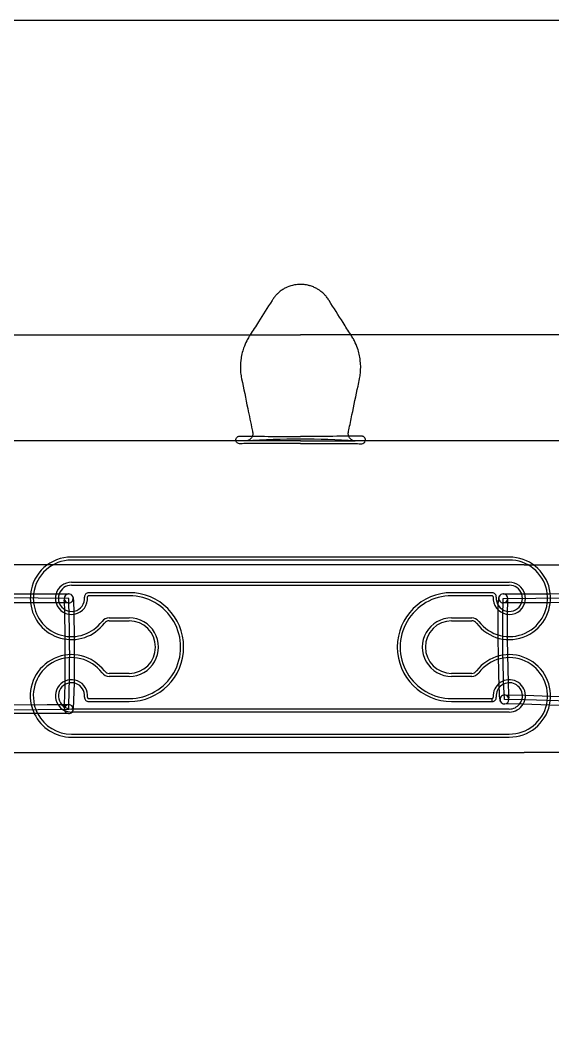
# Model space of a CAD drawing. Header units: millimetres. Extents: x 0 to 1863, y -681 to 0.
# Drawn here: x 1723.3 to 1794.3, y -133.9 to 0 of the extents above; entities that cross this region are included whole.
import ezdxf

# ---------------------------------------------------------------- set-up
doc = ezdxf.new("R2010")
doc.units = ezdxf.units.MM
doc.header["$MEASUREMENT"] = 0
doc.layers.add('Make2D$hidden$lines', color=7, linetype='Continuous', true_color=0xffffff)
doc.layers.add('Make2D$visible$lines', color=178, linetype='Continuous', true_color=0x000000)

msp = doc.modelspace()

# ---------------------------------------------------------------- linework, layer by layer
at = {"layer": 'Make2D$hidden$lines'}
for p, q in [((1672.22, -41.92), (1760.68, -41.92)), ((1849.15, -41.92), (1760.68, -41.92)), ((1730.87, -72.57), (1726.91, -72.57)), ((1790.5, -72.57), (1730.87, -72.57)), ((1790.5, -72.57), (1791.73, -72.57)), ((1729.17, -77.19), (1729.32, -77.46)), ((1729.2, -77.64), (1729.17, -77.21)), ((1788.12, -77.47), (1788.27, -77.19)), ((1788.27, -77.2), (1788.25, -77.64)), ((1793.98, -77.64), (1790.57, -77.64)), ((1790.58, -76.44), (1793.98, -76.44)), ((1729.27, -82.46), (1729.23, -78.53)), ((1730.43, -78.75), (1730.48, -82.52)), ((1787.03, -82.33), (1787.04, -77.98)), ((1788.23, -78.76), (1788.24, -82.52)), ((1729.26, -88.51), (1729.28, -84.6)), ((1730.48, -84.54), (1730.46, -88.31)), ((1787.16, -88.92), (1787.06, -84.72)), ((1788.26, -84.53), (1788.34, -88.29)), ((1788.44, -90.35), (1788.27, -90.08)), ((1788.4, -89.91), (1788.43, -90.34)), ((1790.66, -89.94), (1794.01, -90.05)), ((1729.17, -91.64), (1729.2, -91.2)), ((1729.32, -91.39), (1729.17, -91.65)), ((1730.35, -91.78), (1730.13, -91.78)), ((1793.87, -91.25), (1790.36, -91.13)), ((1729.74, -92.4), (1729.71, -92.4))]:
    msp.add_line(p, q, dxfattribs=at)
for points in [[(1668.12, -92.47), (1729.75, -91.8, 0.017992), (1729.75, -77.04), (1668.12, -76.38)], [(1853.25, -92.47), (1790.67, -90.54), (1787.86, -90.51, -0.019714), (1787.7, -77.04), (1853.25, -76.38)]]:
    msp.add_lwpolyline(points, format="xyb", dxfattribs=at)
for centre, radius, start, end in [((1730.13, -77.03), 5.5, 173.9008, 186.4273), ((1730.08, -77.03), 5.05, 173.3794, 187.027), ((1730.15, -77.03), 2.16, 164.3224, 196.5354), ((1730.14, -77.03), 1.76, 160.5812, 200.5385), ((1729.75, -77.04), 0.6, 93.6398, 266.8345), ((1787.7, -77.04), 0.6, 273.1659, 86.8556), ((1788.51, -77.03), 1.75, 339.401, 19.5076), ((1788.5, -77.03), 2.16, 343.4648, 15.6774), ((1787.86, -90.51), 0.6, 273.1608, 86.8552), ((1788.52, -90.03), 1.74, 321.3432, 3.3986), ((1788.52, -90.03), 2.14, 329.1428, 2.4759), ((1730.13, -90.03), 5.5, 192.3156, 205.5621), ((1730.17, -90.02), 5.14, 193.3313, 207.6437), ((1730.13, -90.03), 2.15, 213.0298, 270.03), ((1730.13, -90.03), 1.75, 222.0709, 270.0093), ((1729.75, -91.8), 0.6, 93.1072, 266.3603), ((1729.75, -91.8), 0.6, 269.8217, 2.2609), ((1729.69, -91.75), 0.672, 306.6859, 357.7404)]:
    msp.add_arc(centre, radius, start, end, dxfattribs=at)
for points, knots in [([(1767.92, -56.06), (1767.8, -56.05), (1767.56, -55.97), (1767.33, -55.8), (1767.18, -55.61), (1767.1, -55.45), (1767.04, -55.24), (1767.03, -55.08), (1767.04, -54.96), (1767.07, -54.81), (1767.23, -54.03), (1767.66, -51.98), (1768.13, -49.7), (1768.47, -48.08), (1768.59, -47.51), (1768.71, -46.69), (1768.7, -45.33), (1768.37, -43.88), (1767.93, -42.86), (1767.65, -42.35), (1767.52, -42.14), (1767.45, -42.04), (1767.07, -41.43), (1766.06, -39.85), (1765.07, -38.28), (1764.38, -37.21), (1764.23, -36.97), (1764.02, -36.71), (1763.68, -36.36), (1763.33, -36.07), (1762.92, -35.8), (1762.5, -35.58), (1762.05, -35.41), (1761.54, -35.27), (1761.09, -35.21), (1760.5, -35.19), (1759.78, -35.26), (1759.06, -35.48), (1758.48, -35.77), (1758.05, -36.03), (1757.68, -36.34), (1757.36, -36.67), (1757.17, -36.9), (1757.04, -37.08), (1756.96, -37.21), (1756.3, -38.25), (1755.29, -39.82), (1754.29, -41.4), (1753.88, -42.04), (1753.83, -42.13), (1753.7, -42.33), (1753.42, -42.83), (1752.98, -43.85), (1752.64, -45.29), (1752.62, -46.67), (1752.75, -47.5), (1753.08, -49.07), (1753.55, -51.36), (1754.04, -53.73), (1754.27, -54.8), (1754.29, -54.93), (1754.3, -54.97), (1754.3, -55.01), (1754.3, -55.07), (1754.3, -55.14), (1754.29, -55.27), (1754.24, -55.45), (1754.15, -55.61), (1754.05, -55.73), (1753.93, -55.85), (1753.72, -55.99), (1753.5, -56.05), (1753.37, -56.06)], [0, 0, 0, 0, 0.371614, 0.743596, 0.837769, 1.102318, 1.280289, 1.477299, 1.588455, 1.640741, 1.942595, 3.987488, 7.921004, 8.906573, 8.9616, 9.665449, 11.384109, 13.040366, 14.102162, 14.684221, 14.798019, 14.839205, 15.055629, 16.966147, 20.450154, 20.633372, 20.778865, 21.282972, 21.637569, 22.23993, 22.644777, 23.131564, 23.658534, 24.061084, 24.715829, 25.025605, 25.82901, 26.879637, 27.285468, 27.7712, 28.375073, 28.729052, 29.138778, 29.272277, 29.405773, 29.591576, 32.967139, 35.005755, 35.195214, 35.241279, 35.327977, 35.910753, 36.972043, 38.628218, 40.347095, 41.075618, 41.137833, 45.168565, 48.089815, 48.401385, 48.449486, 48.487944, 48.526403, 48.574506, 48.65307, 48.751749, 48.949569, 49.199749, 49.32067, 49.419536, 49.700931, 50.08035, 50.08035, 50.08035, 50.08035]), ([(1752.06, -56.06), (1752.04, -55.99), (1752.03, -55.84), (1752.12, -55.62), (1752.27, -55.49), (1752.42, -55.43), (1752.51, -55.42), (1752.56, -55.42), (1752.71, -55.42), (1753.12, -55.42), (1754.89, -55.43), (1757.46, -55.46), (1759.76, -55.46), (1760.68, -55.45)], [0, 0, 0, 0, 0.220659, 0.450437, 0.673565, 0.825678, 0.910763, 0.950505, 0.987427, 1.353756, 2.171791, 6.305752, 9.067367, 9.067367, 9.067367, 9.067367]), ([(1769.3, -56.06), (1769.32, -55.99), (1769.33, -55.84), (1769.24, -55.62), (1769.09, -55.49), (1768.94, -55.43), (1768.85, -55.42), (1768.8, -55.42), (1768.65, -55.42), (1768.24, -55.42), (1766.47, -55.43), (1763.9, -55.46), (1761.6, -55.46), (1760.68, -55.45)], [0, 0, 0, 0, 0.219232, 0.44901, 0.672138, 0.824251, 0.909336, 0.949078, 0.986, 1.352329, 2.170364, 6.304325, 9.06594, 9.06594, 9.06594, 9.06594])]:
    msp.add_open_spline(points, degree=3, knots=knots, dxfattribs=at)
at = {"layer": 'Make2D$visible$lines'}
for p, q in [((1753.35, -56.06), (1664.58, -56.07)), ((1760.68, -56.06), (1753.35, -56.06)), ((1753.36, -56.06), (1753.35, -56.06)), ((1760.68, -56.06), (1767.94, -56.06)), ((1767.94, -56.06), (1767.92, -56.06)), ((1839.23, -56.06), (1767.94, -56.06)), ((1788.51, -71.53), (1730.13, -71.53)), ((1788.51, -71.93), (1730.13, -71.93)), ((1726.91, -72.57), (1665.15, -72.57)), ((1791.73, -72.57), (1856.21, -72.57)), ((1730.13, -74.88), (1788.51, -74.88)), ((1730.13, -75.28), (1788.51, -75.28)), ((1737.83, -76.28), (1732.42, -76.28)), ((1786.22, -76.28), (1780.82, -76.28)), ((1729.23, -78.53), (1729.2, -77.64)), ((1737.83, -76.68), (1732.42, -76.68)), ((1786.22, -76.68), (1780.82, -76.68)), ((1787.7, -76.44), (1790.58, -76.44)), ((1790.57, -77.64), (1787.7, -77.64)), ((1788.25, -77.64), (1788.23, -78.76)), ((1735.16, -79.63), (1737.83, -79.63)), ((1735.16, -80.03), (1737.83, -80.03)), ((1780.82, -79.63), (1783.49, -79.63)), ((1780.82, -80.03), (1783.49, -80.03)), ((1729.28, -84.6), (1729.27, -82.46)), ((1730.48, -82.52), (1730.48, -84.54)), ((1787.06, -84.72), (1787.03, -82.33)), ((1788.24, -82.52), (1788.26, -84.53)), ((1737.83, -87.03), (1735.16, -87.03)), ((1783.49, -87.03), (1780.82, -87.03)), ((1730.46, -88.31), (1730.37, -91.78)), ((1737.83, -87.43), (1735.16, -87.43)), ((1783.49, -87.43), (1780.82, -87.43)), ((1788.34, -88.29), (1788.4, -89.91)), ((1729.2, -91.2), (1729.26, -88.51)), ((1732.42, -90.38), (1737.83, -90.38)), ((1732.42, -90.78), (1737.83, -90.78)), ((1780.82, -90.38), (1786.22, -90.38)), ((1780.82, -90.78), (1786.22, -90.78)), ((1786.22, -90.78), (1786.22, -90.38)), ((1787.87, -89.91), (1790.66, -89.94)), ((1788.51, -92.18), (1730.13, -92.18)), ((1788.51, -91.78), (1730.35, -91.78)), ((1790.36, -91.13), (1787.87, -91.11)), ((1730.13, -95.13), (1788.51, -95.13)), ((1730.13, -95.53), (1788.51, -95.53)), ((1665.15, -97.57), (1730.87, -97.57)), ((1730.87, -97.57), (1790.5, -97.57)), ((1856.21, -97.57), (1790.5, -97.57))]:
    msp.add_line(p, q, dxfattribs=at)
for points in [[(1663.32, -76.74, -0.105914), (1666.54, -75.83), (1669.68, -75.81), (1679.29, -76, 0.000296), (1683.95, -76.09, 0.000419), (1688.86, -76.18, 0.000573), (1693.85, -76.26), (1715.76, -76.44), (1729.74, -76.44)], [(1793.98, -76.44), (1794, -76.44), (1816.8, -76.38), (1827.08, -76.26, 0.000323), (1829.68, -76.22, 0.000281), (1832.26, -76.18, 0.00046), (1837.29, -76.09, 0.000333), (1842.03, -76), (1851.69, -75.81), (1854.82, -75.83, -0.016581), (1855.5, -75.91, -0.087146), (1858.04, -76.74)], [(1729.74, -77.64), (1715.75, -77.64), (1693.83, -77.46, -0.000573), (1688.84, -77.38, -0.000419), (1683.93, -77.29, -0.000296), (1679.26, -77.2), (1669.65, -77.01), (1666.64, -77.03, 0.016568), (1666.04, -77.09, 0.020195), (1665.46, -77.2), (1664.58, -77.47)], [(1730.1, -76.56, -0.194272), (1730.35, -76.96), (1730.37, -77.12, -0.012776), (1730.4, -77.56), (1730.43, -78.75)], [(1787.04, -77.98, -0.00403), (1787.05, -77.52), (1787.1, -76.95, -0.202165), (1787.37, -76.54)], [(1856.78, -77.47), (1855.9, -77.2, 0.020195), (1855.32, -77.09, 0.016568), (1854.72, -77.03), (1851.71, -77.01), (1842.06, -77.2, -0.000333), (1837.31, -77.29, -0.00046), (1832.28, -77.38, -0.000281), (1829.7, -77.42, -0.000323), (1827.09, -77.46), (1816.81, -77.58), (1794.01, -77.64), (1793.98, -77.64)], [(1787.53, -91.01, -0.190649), (1787.27, -90.62), (1787.21, -90.05, -0.004792), (1787.18, -89.43), (1787.16, -88.92)], [(1794.01, -90.05), (1807.47, -90.57, 0.000395), (1812.02, -90.74, 0.000522), (1816.87, -90.92), (1827.12, -91.24, 0.000568), (1832.3, -91.39, 0.000459), (1837.32, -91.51), (1851.71, -91.84), (1854.72, -91.82, 0.0168), (1855.32, -91.75, 0.020526), (1855.89, -91.64), (1856.78, -91.36)], [(1664.58, -91.36), (1665.47, -91.64, 0.020524), (1666.04, -91.75, 0.016801), (1666.64, -91.82), (1669.65, -91.84), (1679.26, -91.64, -0.000296), (1683.93, -91.55, -0.00042), (1688.84, -91.47, -0.000572), (1693.83, -91.39, -0.000359), (1696.31, -91.35), (1715.76, -91.21), (1726.88, -91.2), (1728.48, -91.2), (1728.56, -91.2), (1729.74, -91.2)], [(1729.71, -92.4), (1728.56, -92.4, 0.006877), (1669.68, -93.04)], [(1858.04, -92.09, -0.06729), (1856.16, -92.81, -0.020523), (1855.5, -92.94, -0.038627), (1851.69, -93.04, -0.005802), (1793.87, -91.25)]]:
    msp.add_lwpolyline(points, format="xyb", dxfattribs=at)
for centre, radius, start, end in [((1760.65, -166.52), 110.7, 89.9825, 93.7676), ((1760.65, -166.52), 110.7, 86.2243, 89.9838), ((1730.13, -77.03), 5.5, 90, 173.9008), ((1730.13, -77.03), 5.1, 90.017, 173.4), ((1788.51, -77.03), 5.5, 217.0976, 90), ((1788.51, -77.03), 5.1, 217.0942, 90.0034), ((1730.13, -77.03), 2.15, 89.9811, 164.2411), ((1788.51, -77.03), 2.15, 15.7587, 90.0189), ((1730.13, -77.03), 1.75, 89.9782, 160.5024), ((1732.42, -76.83), 0.55, 90, 184.9885), ((1737.83, -83.53), 7.25, 270, 90), ((1780.82, -83.53), 7.25, 90, 270), ((1786.22, -76.83), 0.55, 355.0115, 90), ((1788.51, -77.03), 1.75, 19.5076, 90), ((1730.13, -77.03), 5.5, 186.4273, 322.9024), ((1730.13, -77.03), 5.1, 186.9353, 322.9002), ((1730.13, -77.03), 2.15, 196.6535, 4.9742), ((1730.13, -77.03), 1.75, 200.6084, 4.9791), ((1729.75, -77.04), 0.6, 324.4743, 90.0746), ((1729.75, -77.05), 0.599, 269.8406, 324.532), ((1732.42, -76.83), 0.15, 89.9558, 185.0328), ((1737.83, -83.53), 6.85, 269.9987, 90.0013), ((1780.81, -83.53), 6.85, 89.9987, 270.0013), ((1786.22, -76.83), 0.15, 354.9672, 90.0442), ((1788.51, -77.03), 2.15, 175.0258, 343.3466), ((1788.51, -77.03), 1.75, 175.0115, 339.401), ((1787.7, -77.04), 0.6, 89.9274, 218.3924), ((1787.7, -77.05), 0.599, 218.3412, 270.1618), ((1735.16, -80.83), 1.2, 90.066, 142.8364), ((1735.16, -80.83), 0.8, 90, 142.9024), ((1737.83, -83.53), 3.9, 269.9981, 90.0019), ((1737.83, -83.53), 3.5, 270, 90), ((1780.81, -83.53), 3.9, 89.9981, 270.0019), ((1780.82, -83.53), 3.5, 90, 270), ((1783.48, -80.83), 1.2, 37.1636, 89.934), ((1783.49, -80.83), 0.8, 37.0976, 90), ((1730.13, -90.03), 5.5, 37.0976, 192.3156), ((1730.13, -90.03), 5.1, 37.0986, 193.299), ((1788.51, -90.03), 5.5, 270, 142.9024), ((1788.51, -90.03), 5.1, 269.9966, 142.9058), ((1735.16, -86.23), 1.2, 217.1636, 269.934), ((1735.16, -86.23), 0.8, 217.0976, 270), ((1783.49, -86.23), 0.8, 270, 322.9024), ((1783.48, -86.23), 1.2, 270.066, 322.8364), ((1730.13, -90.03), 2.15, 355.0038, 213.0777), ((1730.13, -90.03), 1.75, 355.0045, 222.1051), ((1788.51, -90.03), 2.15, 2.4353, 184.985), ((1788.51, -90.03), 1.75, 3.3307, 184.9836), ((1732.42, -90.23), 0.55, 175.0115, 270), ((1732.42, -90.23), 0.15, 174.9672, 270.0442), ((1786.22, -90.23), 0.55, 270, 4.9885), ((1786.22, -90.23), 0.15, 269.9558, 5.0328), ((1787.87, -90.51), 0.6, 143.0207, 269.9901), ((1787.86, -90.51), 0.599, 89.8796, 143.0749), ((1729.75, -91.8), 0.599, 35.468, 90.2434), ((1729.74, -91.8), 0.601, 2.2026, 35.4836), ((1788.51, -90.03), 1.75, 269.9789, 321.4845), ((1788.51, -90.03), 2.15, 269.9694, 329.2194), ((1730.13, -90.03), 5.5, 205.5621, 270), ((1730.13, -90.03), 5.1, 207.724, 270.0118)]:
    msp.add_arc(centre, radius, start, end, dxfattribs=at)
for points, knots in [([(1664.58, -55.3), (1664.82, -55.09), (1665.32, -54.63), (1666.05, -53.85), (1666.78, -52.98), (1667.3, -52.31), (1667.62, -51.86), (1668.12, -51.16), (1668.91, -50.06), (1669.99, -48.58), (1671.4, -46.62), (1673.25, -44.05), (1675.54, -40.88), (1677.92, -37.57), (1680.45, -34.07), (1683, -30.53), (1685.45, -27.13), (1687.63, -24.11), (1689.15, -22), (1690.65, -19.91), (1691.96, -18.05), (1693.68, -15.6), (1694.82, -13.95), (1695.9, -12.39), (1697.33, -10.37), (1698.97, -8.11), (1700.65, -6.01), (1702.02, -4.43), (1703.34, -3.08), (1704.67, -1.97), (1705.59, -1.31), (1706.5, -0.78), (1707.44, -0.35), (1708.41, -0.07), (1709.09, 0.01), (1709.5, 0.01), (1709.92, 0.01), (1713.25, 0.01), (1721.79, 0.01), (1738.38, 0.01), (1753.34, 0.02), (1766.28, 0.02), (1773.13, 0.02), (1779.43, 0.02), (1783.75, 0.02), (1787.16, 0.02), (1790.65, 0.02), (1793.57, 0.02), (1795.66, 0.02), (1797.38, 0.02), (1798.86, 0.02), (1800.16, 0.02), (1801.33, 0.02), (1802.29, 0.02), (1803.25, 0.02), (1804.71, 0.02), (1806.43, 0.02), (1808.26, 0.03), (1809.4, 0.03), (1810.11, 0.03), (1810.44, 0.03), (1810.8, 0.03), (1811.22, 0.03), (1811.62, 0.03), (1811.9, 0.03), (1812.3, 0.02), (1812.8, -0.04), (1813.45, -0.2), (1813.98, -0.38), (1814.54, -0.62), (1815.08, -0.9), (1815.64, -1.23), (1816.2, -1.6), (1816.78, -2.04), (1817.36, -2.52), (1817.96, -3.05), (1818.78, -3.84), (1819.85, -4.99), (1821.15, -6.53), (1822.55, -8.33), (1823.97, -10.27), (1825.14, -11.92), (1826.43, -13.77), (1827.69, -15.61), (1829.43, -18.09), (1830.62, -19.77), (1831.52, -21.02), (1832.27, -22.07), (1834.02, -24.49), (1836.76, -28.29), (1839.94, -32.7), (1843.38, -37.47), (1846.61, -41.95), (1849.84, -46.44), (1852.05, -49.51), (1853.37, -51.33), (1853.76, -51.86), (1854.29, -52.6), (1855.04, -53.54), (1856.05, -54.61), (1856.54, -55.07), (1856.78, -55.28)], [0, 0, 0, 0, 0.95231, 2.019897, 3.200368, 4.378684, 4.558615, 4.8385, 6.974754, 8.614739, 10.341038, 14.219702, 18.100832, 22.071376, 26.479314, 31.022315, 35.182051, 39.03558, 42.211101, 42.972592, 46.754057, 49.04801, 51.928994, 52.772177, 54.761634, 59.344393, 61.159962, 62.818193, 65.623734, 66.831798, 67.980247, 69.026469, 70.007105, 71.062397, 72.028698, 72.072909, 72.284703, 73.291738, 82.061975, 97.915519, 123.052659, 126.930054, 136.751705, 143.601259, 145.812717, 149.713677, 153.838183, 156.280344, 158.488175, 160.107359, 161.42699, 162.924411, 164.004064, 164.9505, 165.795203, 166.87589, 169.332819, 170.954052, 172.380061, 172.74646, 173.102769, 173.363785, 173.821824, 174.366162, 174.557038, 174.663087, 175.553814, 176.073546, 176.663323, 177.252847, 177.880646, 178.500756, 179.203011, 179.895986, 180.679296, 181.447954, 182.311322, 184.093054, 186.14938, 188.345514, 190.959514, 193.363939, 194.388575, 197.735782, 200.052119, 203.474791, 203.930314, 204.657448, 207.345765, 212.889488, 218.725414, 223.647192, 230.544876, 235.286616, 240.236993, 241.889108, 242.037523, 242.205744, 244.605629, 245.652524, 246.614262, 246.614262, 246.614262, 246.614262]), ([(1760.68, -267.78), (1754.05, -267.78), (1741.95, -267.77), (1725.56, -267.73), (1712.62, -267.67), (1702.59, -267.57), (1695.78, -267.45), (1691.23, -267.33), (1687.67, -267.2), (1683.94, -267.02), (1680.14, -266.7), (1677.04, -266.29), (1674.82, -265.81), (1673.3, -265.34), (1672.28, -264.95), (1671.35, -264.52), (1670.16, -263.83), (1668.78, -262.79), (1667.3, -261.24), (1666.01, -259.39), (1664.79, -256.99), (1663.93, -254.54), (1663.28, -252.15), (1662.84, -250.14), (1662.44, -247.9), (1661.96, -244.49), (1661.49, -239.63), (1661.11, -232.98), (1660.87, -224.87), (1660.76, -216.87), (1660.7, -209.08), (1660.68, -201.18), (1660.68, -191.18), (1660.69, -178.67), (1660.73, -164.47), (1660.79, -150.05), (1660.85, -137.14), (1660.91, -128.17), (1660.95, -122.66), (1660.99, -119.27), (1661.04, -116.14), (1661.13, -113.25), (1661.26, -111.16), (1661.43, -109.53), (1661.69, -108.22), (1662.04, -107.1), (1662.51, -106.18), (1663.01, -105.47), (1663.4, -105.02), (1663.69, -104.73), (1663.84, -104.59), (1663.93, -104.5), (1663.96, -104.48), (1663.98, -104.45), (1664.03, -104.39), (1664.08, -104.32), (1664.12, -104.24), (1664.17, -104.14), (1664.24, -103.99), (1664.31, -103.78), (1664.38, -103.53), (1664.45, -103.18), (1664.53, -102.7), (1664.57, -102.15), (1664.58, -101.77), (1664.58, -98.25), (1664.58, -80.36), (1664.58, -62.49), (1664.58, -47.81), (1664.58, -47.11), (1664.51, -45.9), (1664.32, -44.64), (1664.11, -43.73), (1663.93, -43.15), (1663.74, -42.67), (1663.56, -42.34), (1663.4, -42.13), (1663.29, -42.02), (1663.18, -41.95), (1663.09, -41.92), (1663.03, -41.92), (1662.24, -41.92), (1661.46, -41.92), (1660.68, -41.92)], [0, 0, 0, 0, 19.887984, 36.302676, 49.165408, 58.727454, 66.386917, 69.583189, 72.392622, 77.067624, 80.777764, 83.845626, 86.437337, 87.576874, 88.640337, 89.684892, 90.656326, 92.755235, 94.86098, 97.08072, 99.48913, 102.931031, 104.838292, 106.925679, 109.116973, 111.662568, 117.244752, 123.752242, 131.661175, 141.573143, 147.75763, 155.040436, 165.265159, 177.747859, 192.585506, 207.860279, 221.014074, 231.294649, 234.785968, 237.527931, 241.489447, 244.168634, 246.200842, 247.77268, 249.069778, 250.219405, 251.267733, 252.174615, 252.796603, 253.074869, 253.392208, 253.431084, 253.454343, 253.487541, 253.555788, 253.652332, 253.759424, 253.839022, 253.980122, 254.253335, 254.490147, 254.768748, 255.335211, 255.949499, 256.421912, 256.476404, 266.495531, 310.081268, 310.097813, 310.539311, 312.19091, 313.704958, 314.379955, 314.992694, 315.505095, 315.940782, 316.117472, 316.272468, 316.404266, 316.517816, 316.565604, 316.569253, 318.904733, 318.904733, 318.904733, 318.904733]), ([(1760.68, -56.39), (1760.21, -56.38), (1759.28, -56.38), (1757.03, -56.38), (1754.97, -56.41), (1753.22, -56.42), (1752.77, -56.42), (1752.58, -56.42), (1752.44, -56.42), (1752.22, -56.34), (1752.09, -56.16), (1752.06, -56.06)], [0, 0, 0, 0, 1.400621, 2.807028, 6.759371, 7.577288, 8.031659, 8.117173, 8.141954, 8.46138, 8.778852, 8.778852, 8.778852, 8.778852]), ([(1760.68, -56.39), (1761.15, -56.38), (1762.08, -56.38), (1764.34, -56.38), (1766.4, -56.41), (1768.14, -56.42), (1768.59, -56.42), (1768.78, -56.42), (1768.92, -56.42), (1769.14, -56.34), (1769.27, -56.16), (1769.3, -56.06)], [0, 0, 0, 0, 1.400621, 2.807028, 6.759371, 7.577288, 8.031659, 8.117173, 8.141954, 8.46138, 8.780279, 8.780279, 8.780279, 8.780279])]:
    msp.add_open_spline(points, degree=3, knots=knots, dxfattribs=at)

doc.saveas('drawing.dxf')
